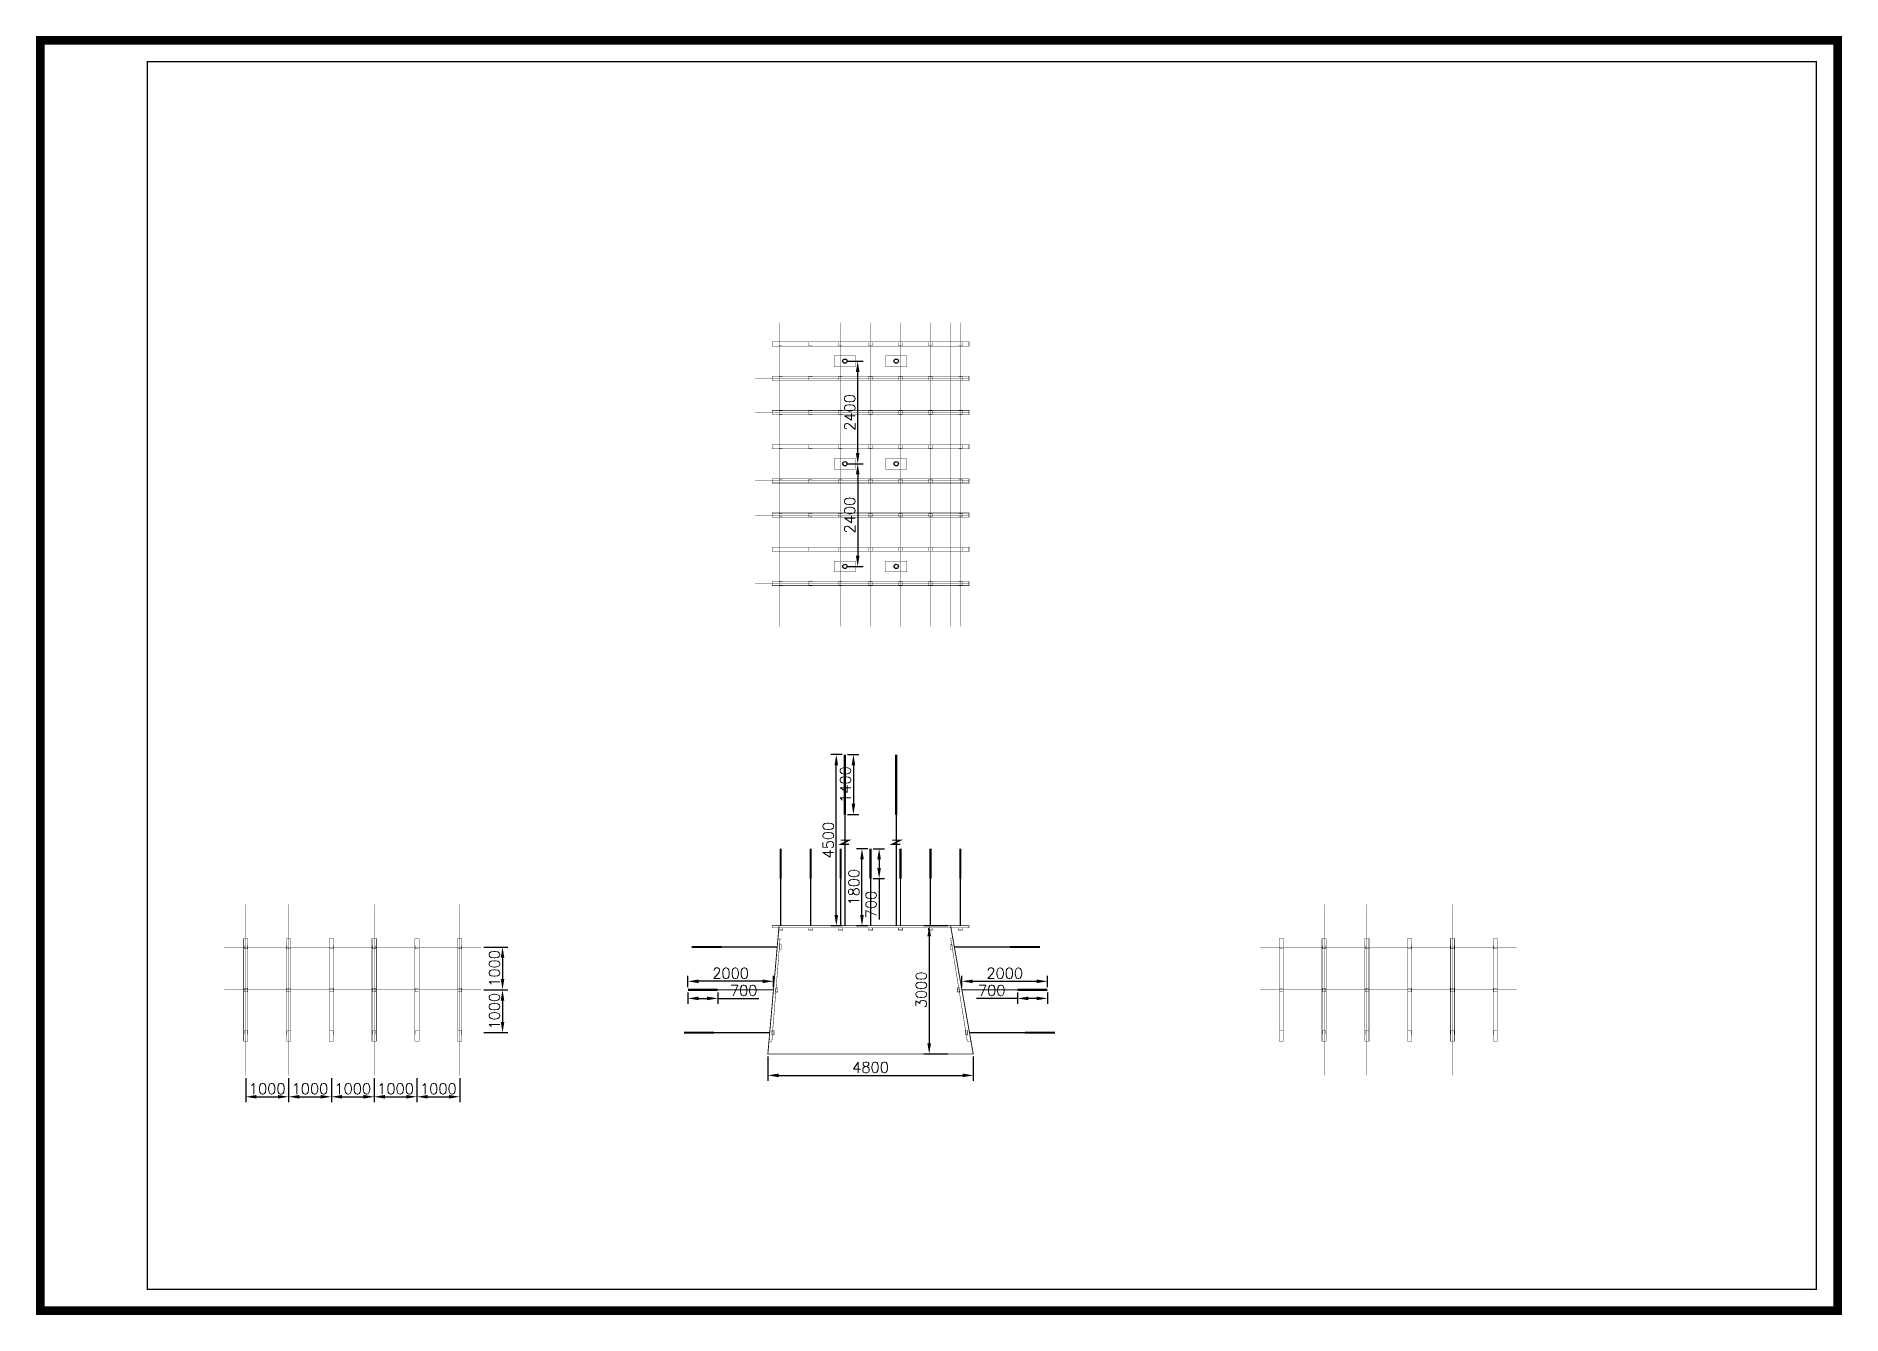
# Model space of a CAD drawing. Header units: millimetres. Extents: x -1 to 421, y -411 to 298.
# Drawn here: x -1 to 421, y -1 to 298 of the extents above; entities outside this region: 2.
import ezdxf

# ---------------------------------------------------------------- set-up
doc = ezdxf.new("R2010")
doc.units = ezdxf.units.MM
doc.styles.get("Standard").update_dxf_attribs({"font": 'txt', "bigfont": 'gbcbig.shx'})
doc.dimstyles.new('ISO-25', dxfattribs={"dimtxt": 2.5, "dimasz": 2.5, "dimexe": 1.25, "dimexo": 0.625, "dimtad": 1, "dimtxsty": 'Standard', "dimcen": 2.5, "dimadec": 0, "dimazin": 0, "dimtfac": 1, "dimtmove": 0, "dimatfit": 3, "dimfxl": 1, "dimarcsym": 0})

# ---------------------------------------------------------------- blocks, each defined once
blk = doc.blocks.new('*D47')
at = {"color": 0, "lineweight": -2, "transparency": 16777216}
for p, q in [((170, 59.38), (170, 53.75)), ((218, 59.38), (218, 53.75)), ((172.5, 55), (215.5, 55))]:
    blk.add_line(p, q, dxfattribs=at)
at = {"color": 0, "transparency": 16777216}
for points in [[(172.5, 55.42), (172.5, 54.58), (170, 55)], [(215.5, 55.42), (215.5, 54.58), (218, 55)]]:
    blk.add_solid(points, dxfattribs=at)
at = {"layer": 'Defpoints', "color": 0, "transparency": 16777216}
for p in [(170, 60), (218, 60), (218, 55)]:
    blk.add_point(p, dxfattribs=at)
at = {"color": 0, "transparency": 16777216, "insert": (194, 56.88), "char_height": 2.5, "attachment_point": 5}
blk.add_mtext('4800', dxfattribs=at)
blk = doc.blocks.new('*D48')
at = {"color": 0, "lineweight": -2, "transparency": 16777216}
for p, q in [((212.09, 90), (206.46, 90)), ((207.71, 87.5), (207.71, 62.5)), ((212.09, 60), (206.46, 60))]:
    blk.add_line(p, q, dxfattribs=at)
at = {"color": 0, "transparency": 16777216}
for points in [[(207.29, 87.5), (208.13, 87.5), (207.71, 90)], [(207.29, 62.5), (208.13, 62.5), (207.71, 60)]]:
    blk.add_solid(points, dxfattribs=at)
at = {"layer": 'Defpoints', "color": 0, "transparency": 16777216}
for p in [(212.71, 90), (207.71, 60), (212.71, 60)]:
    blk.add_point(p, dxfattribs=at)
at = {"color": 0, "transparency": 16777216, "insert": (205.84, 75), "char_height": 2.5, "attachment_point": 5, "rotation": 90}
blk.add_mtext('3000', dxfattribs=at)
blk = doc.blocks.new('*D49')
at = {"color": 0, "lineweight": -2, "transparency": 16777216}
for p, q in [((193.38, 108), (190.75, 108)), ((192, 92.5), (192, 105.5)), ((193.38, 90), (190.75, 90))]:
    blk.add_line(p, q, dxfattribs=at)
at = {"color": 0, "transparency": 16777216}
for points in [[(191.58, 105.5), (192.42, 105.5), (192, 108)], [(191.58, 92.5), (192.42, 92.5), (192, 90)]]:
    blk.add_solid(points, dxfattribs=at)
at = {"layer": 'Defpoints', "color": 0, "transparency": 16777216}
for p in [(192, 108), (194, 108), (194, 90)]:
    blk.add_point(p, dxfattribs=at)
at = {"color": 0, "transparency": 16777216, "insert": (190.13, 99), "char_height": 2.5, "attachment_point": 5, "rotation": 90}
blk.add_mtext('1800', dxfattribs=at)
blk = doc.blocks.new('*D50')
at = {"color": 0, "lineweight": -2, "transparency": 16777216}
for p, q in [((194.63, 108), (197.25, 108)), ((196, 105.5), (196, 103.5)), ((194.63, 101), (197.25, 101)), ((196, 101), (196, 91.42))]:
    blk.add_line(p, q, dxfattribs=at)
at = {"color": 0, "transparency": 16777216}
for points in [[(195.58, 105.5), (196.42, 105.5), (196, 108)], [(195.58, 103.5), (196.42, 103.5), (196, 101)]]:
    blk.add_solid(points, dxfattribs=at)
at = {"layer": 'Defpoints', "color": 0, "transparency": 16777216}
for p in [(194, 108), (194, 101), (196, 101)]:
    blk.add_point(p, dxfattribs=at)
at = {"color": 0, "transparency": 16777216, "insert": (194.13, 94.96), "char_height": 2.5, "attachment_point": 5, "rotation": 90}
blk.add_mtext('700', dxfattribs=at)
blk = doc.blocks.new('*D51')
at = {"color": 0, "lineweight": -2, "transparency": 16777216}
for p, q in [((151.31, 75.62), (151.31, 78.25)), ((168.81, 77), (153.81, 77)), ((171.31, 75.62), (171.31, 78.25))]:
    blk.add_line(p, q, dxfattribs=at)
at = {"color": 0, "transparency": 16777216}
for points in [[(153.81, 77.42), (153.81, 76.58), (151.31, 77)], [(168.81, 77.42), (168.81, 76.58), (171.31, 77)]]:
    blk.add_solid(points, dxfattribs=at)
at = {"layer": 'Defpoints', "color": 0, "transparency": 16777216}
for p in [(151.31, 77), (151.31, 75), (171.31, 75)]:
    blk.add_point(p, dxfattribs=at)
at = {"color": 0, "transparency": 16777216, "insert": (161.31, 78.88), "char_height": 2.5, "attachment_point": 5}
blk.add_mtext('2000', dxfattribs=at)
blk = doc.blocks.new('*D52')
at = {"color": 0, "lineweight": -2, "transparency": 16777216}
for p, q in [((151.31, 74.37), (151.31, 71.75)), ((153.81, 73), (155.81, 73)), ((158.31, 74.37), (158.31, 71.75)), ((158.31, 73), (167.9, 73))]:
    blk.add_line(p, q, dxfattribs=at)
at = {"color": 0, "transparency": 16777216}
for points in [[(153.81, 73.42), (153.81, 72.58), (151.31, 73)], [(155.81, 73.42), (155.81, 72.58), (158.31, 73)]]:
    blk.add_solid(points, dxfattribs=at)
at = {"layer": 'Defpoints', "color": 0, "transparency": 16777216}
for p in [(151.31, 75), (158.31, 75), (158.31, 73)]:
    blk.add_point(p, dxfattribs=at)
at = {"color": 0, "transparency": 16777216, "insert": (164.35, 74.87), "char_height": 2.5, "attachment_point": 5}
blk.add_mtext('700', dxfattribs=at)
blk = doc.blocks.new('*D53')
at = {"color": 0, "lineweight": -2, "transparency": 16777216}
for p, q in [((103.63, 75), (109.25, 75)), ((108, 72.5), (108, 67.5)), ((103.63, 65), (109.25, 65))]:
    blk.add_line(p, q, dxfattribs=at)
at = {"color": 0, "transparency": 16777216}
for points in [[(107.58, 72.5), (108.42, 72.5), (108, 75)], [(107.58, 67.5), (108.42, 67.5), (108, 65)]]:
    blk.add_solid(points, dxfattribs=at)
at = {"layer": 'Defpoints', "color": 0, "transparency": 16777216}
for p in [(103, 75), (103, 65), (108, 65)]:
    blk.add_point(p, dxfattribs=at)
at = {"color": 0, "transparency": 16777216, "insert": (106.12, 70), "char_height": 2.5, "attachment_point": 5, "rotation": 90}
blk.add_mtext('1000', dxfattribs=at)
blk = doc.blocks.new('*D54')
at = {"color": 0, "lineweight": -2, "transparency": 16777216}
for p, q in [((103.63, 85), (109.25, 85)), ((108, 82.5), (108, 77.5)), ((103.63, 75), (109.25, 75))]:
    blk.add_line(p, q, dxfattribs=at)
at = {"color": 0, "transparency": 16777216}
for points in [[(107.58, 82.5), (108.42, 82.5), (108, 85)], [(107.58, 77.5), (108.42, 77.5), (108, 75)]]:
    blk.add_solid(points, dxfattribs=at)
at = {"layer": 'Defpoints', "color": 0, "transparency": 16777216}
for p in [(103, 85), (103, 75), (108, 75)]:
    blk.add_point(p, dxfattribs=at)
at = {"color": 0, "transparency": 16777216, "insert": (106.12, 80), "char_height": 2.5, "attachment_point": 5, "rotation": 90}
blk.add_mtext('1000', dxfattribs=at)
blk = doc.blocks.new('*D55')
at = {"color": 0, "lineweight": -2, "transparency": 16777216}
for p, q in [((88, 54.38), (88, 48.75)), ((98, 54.38), (98, 48.75)), ((90.5, 50), (95.5, 50))]:
    blk.add_line(p, q, dxfattribs=at)
at = {"color": 0, "transparency": 16777216}
for points in [[(90.5, 50.42), (90.5, 49.58), (88, 50)], [(95.5, 50.42), (95.5, 49.58), (98, 50)]]:
    blk.add_solid(points, dxfattribs=at)
at = {"layer": 'Defpoints', "color": 0, "transparency": 16777216}
for p in [(88, 55), (98, 55), (98, 50)]:
    blk.add_point(p, dxfattribs=at)
at = {"color": 0, "transparency": 16777216, "insert": (93, 51.88), "char_height": 2.5, "attachment_point": 5}
blk.add_mtext('1000', dxfattribs=at)
blk = doc.blocks.new('*D56')
at = {"color": 0, "lineweight": -2, "transparency": 16777216}
for p, q in [((78, 54.38), (78, 48.75)), ((88, 54.38), (88, 48.75)), ((80.5, 50), (85.5, 50))]:
    blk.add_line(p, q, dxfattribs=at)
at = {"color": 0, "transparency": 16777216}
for points in [[(80.5, 50.42), (80.5, 49.58), (78, 50)], [(85.5, 50.42), (85.5, 49.58), (88, 50)]]:
    blk.add_solid(points, dxfattribs=at)
at = {"layer": 'Defpoints', "color": 0, "transparency": 16777216}
for p in [(78, 55), (88, 55), (88, 50)]:
    blk.add_point(p, dxfattribs=at)
at = {"color": 0, "transparency": 16777216, "insert": (83, 51.88), "char_height": 2.5, "attachment_point": 5}
blk.add_mtext('1000', dxfattribs=at)
blk = doc.blocks.new('*D57')
at = {"color": 0, "lineweight": -2, "transparency": 16777216}
for p, q in [((68, 54.38), (68, 48.75)), ((78, 54.38), (78, 48.75)), ((70.5, 50), (75.5, 50))]:
    blk.add_line(p, q, dxfattribs=at)
at = {"color": 0, "transparency": 16777216}
for points in [[(70.5, 50.42), (70.5, 49.58), (68, 50)], [(75.5, 50.42), (75.5, 49.58), (78, 50)]]:
    blk.add_solid(points, dxfattribs=at)
at = {"layer": 'Defpoints', "color": 0, "transparency": 16777216}
for p in [(68, 55), (78, 55), (78, 50)]:
    blk.add_point(p, dxfattribs=at)
at = {"color": 0, "transparency": 16777216, "insert": (73, 51.88), "char_height": 2.5, "attachment_point": 5}
blk.add_mtext('1000', dxfattribs=at)
blk = doc.blocks.new('*D58')
at = {"color": 0, "lineweight": -2, "transparency": 16777216}
for p, q in [((58, 54.38), (58, 48.75)), ((68, 54.38), (68, 48.75)), ((60.5, 50), (65.5, 50))]:
    blk.add_line(p, q, dxfattribs=at)
at = {"color": 0, "transparency": 16777216}
for points in [[(60.5, 50.42), (60.5, 49.58), (58, 50)], [(65.5, 50.42), (65.5, 49.58), (68, 50)]]:
    blk.add_solid(points, dxfattribs=at)
at = {"layer": 'Defpoints', "color": 0, "transparency": 16777216}
for p in [(58, 55), (68, 55), (68, 50)]:
    blk.add_point(p, dxfattribs=at)
at = {"color": 0, "transparency": 16777216, "insert": (63, 51.88), "char_height": 2.5, "attachment_point": 5}
blk.add_mtext('1000', dxfattribs=at)
blk = doc.blocks.new('*D59')
at = {"color": 0, "lineweight": -2, "transparency": 16777216}
for p, q in [((48, 54.38), (48, 48.75)), ((58, 54.38), (58, 48.75)), ((50.5, 50), (55.5, 50))]:
    blk.add_line(p, q, dxfattribs=at)
at = {"color": 0, "transparency": 16777216}
for points in [[(50.5, 50.42), (50.5, 49.58), (48, 50)], [(55.5, 50.42), (55.5, 49.58), (58, 50)]]:
    blk.add_solid(points, dxfattribs=at)
at = {"layer": 'Defpoints', "color": 0, "transparency": 16777216}
for p in [(48, 55), (58, 55), (58, 50)]:
    blk.add_point(p, dxfattribs=at)
at = {"color": 0, "transparency": 16777216, "insert": (53, 51.88), "char_height": 2.5, "attachment_point": 5}
blk.add_mtext('1000', dxfattribs=at)
blk = doc.blocks.new('*D60')
at = {"color": 0, "lineweight": -2, "transparency": 16777216}
for p, q in [((215.36, 75.62), (215.36, 78.25)), ((217.86, 77), (232.86, 77)), ((235.36, 75.62), (235.36, 78.25))]:
    blk.add_line(p, q, dxfattribs=at)
at = {"color": 0, "transparency": 16777216}
for points in [[(217.86, 77.42), (217.86, 76.58), (215.36, 77)], [(232.86, 77.42), (232.86, 76.58), (235.36, 77)]]:
    blk.add_solid(points, dxfattribs=at)
at = {"layer": 'Defpoints', "color": 0, "transparency": 16777216}
for p in [(235.36, 77), (215.36, 75), (235.36, 75)]:
    blk.add_point(p, dxfattribs=at)
at = {"color": 0, "transparency": 16777216, "insert": (225.36, 78.88), "char_height": 2.5, "attachment_point": 5}
blk.add_mtext('2000', dxfattribs=at)
blk = doc.blocks.new('*D61')
at = {"color": 0, "lineweight": -2, "transparency": 16777216}
for p, q in [((228.36, 73), (218.77, 73)), ((228.36, 74.37), (228.36, 71.75)), ((232.86, 73), (230.86, 73)), ((235.36, 74.37), (235.36, 71.75))]:
    blk.add_line(p, q, dxfattribs=at)
at = {"color": 0, "transparency": 16777216}
for points in [[(230.86, 73.42), (230.86, 72.58), (228.36, 73)], [(232.86, 73.42), (232.86, 72.58), (235.36, 73)]]:
    blk.add_solid(points, dxfattribs=at)
at = {"layer": 'Defpoints', "color": 0, "transparency": 16777216}
for p in [(228.36, 75), (228.36, 73), (235.36, 75)]:
    blk.add_point(p, dxfattribs=at)
at = {"color": 0, "transparency": 16777216, "insert": (222.31, 74.87), "char_height": 2.5, "attachment_point": 5}
blk.add_mtext('700', dxfattribs=at)
blk = doc.blocks.new('*D62')
at = {"color": 0, "lineweight": -2, "transparency": 16777216}
for p, q in [((187.38, 130), (184.75, 130)), ((186, 92.5), (186, 127.5)), ((187.38, 90), (184.75, 90))]:
    blk.add_line(p, q, dxfattribs=at)
at = {"color": 0, "transparency": 16777216}
for points in [[(185.58, 127.5), (186.42, 127.5), (186, 130)], [(185.58, 92.5), (186.42, 92.5), (186, 90)]]:
    blk.add_solid(points, dxfattribs=at)
at = {"layer": 'Defpoints', "color": 0, "transparency": 16777216}
for p in [(186, 130), (188, 130), (188, 90)]:
    blk.add_point(p, dxfattribs=at)
at = {"color": 0, "transparency": 16777216, "insert": (184.13, 110), "char_height": 2.5, "attachment_point": 5, "rotation": 90}
blk.add_mtext('4500', dxfattribs=at)
blk = doc.blocks.new('*D63')
at = {"color": 0, "lineweight": -2, "transparency": 16777216}
for p, q in [((188.63, 130), (191.25, 130)), ((190, 127.5), (190, 118.5)), ((188.63, 116), (191.25, 116))]:
    blk.add_line(p, q, dxfattribs=at)
at = {"color": 0, "transparency": 16777216}
for points in [[(189.58, 127.5), (190.42, 127.5), (190, 130)], [(189.58, 118.5), (190.42, 118.5), (190, 116)]]:
    blk.add_solid(points, dxfattribs=at)
at = {"layer": 'Defpoints', "color": 0, "transparency": 16777216}
for p in [(188, 130), (188, 116), (190, 116)]:
    blk.add_point(p, dxfattribs=at)
at = {"color": 0, "transparency": 16777216, "insert": (188.13, 123), "char_height": 2.5, "attachment_point": 5, "rotation": 90}
blk.add_mtext('1400', dxfattribs=at)
blk = doc.blocks.new('*D64')
at = {"color": 0, "lineweight": -2, "transparency": 16777216}
for p, q in [((188.63, 222), (192.25, 222)), ((191, 200.5), (191, 219.5)), ((188.63, 198), (192.25, 198))]:
    blk.add_line(p, q, dxfattribs=at)
at = {"color": 0, "transparency": 16777216}
for points in [[(190.58, 219.5), (191.42, 219.5), (191, 222)], [(190.58, 200.5), (191.42, 200.5), (191, 198)]]:
    blk.add_solid(points, dxfattribs=at)
at = {"layer": 'Defpoints', "color": 0, "transparency": 16777216}
for p in [(188, 222), (191, 222), (188, 198)]:
    blk.add_point(p, dxfattribs=at)
at = {"color": 0, "transparency": 16777216, "insert": (189.13, 210), "char_height": 2.5, "attachment_point": 5, "rotation": 90}
blk.add_mtext('2400', dxfattribs=at)
blk = doc.blocks.new('*D65')
at = {"color": 0, "lineweight": -2, "transparency": 16777216}
for p, q in [((188.63, 198), (192.25, 198)), ((191, 195.5), (191, 176.5)), ((188.63, 174), (192.25, 174))]:
    blk.add_line(p, q, dxfattribs=at)
at = {"color": 0, "transparency": 16777216}
for points in [[(190.58, 195.5), (191.42, 195.5), (191, 198)], [(190.58, 176.5), (191.42, 176.5), (191, 174)]]:
    blk.add_solid(points, dxfattribs=at)
at = {"layer": 'Defpoints', "color": 0, "transparency": 16777216}
for p in [(188, 198), (188, 174), (191, 174)]:
    blk.add_point(p, dxfattribs=at)
at = {"color": 0, "transparency": 16777216, "insert": (189.13, 186), "char_height": 2.5, "attachment_point": 5, "rotation": 90}
blk.add_mtext('2400', dxfattribs=at)
blk = doc.blocks.new('*D66')
at = {"color": 0, "lineweight": -2, "transparency": 16777216}
for p, q in [((188.63, 222), (192.25, 222)), ((191, 200.5), (191, 219.5)), ((188.63, 198), (192.25, 198))]:
    blk.add_line(p, q, dxfattribs=at)
at = {"color": 0, "transparency": 16777216}
for points in [[(190.58, 219.5), (191.42, 219.5), (191, 222)], [(190.58, 200.5), (191.42, 200.5), (191, 198)]]:
    blk.add_solid(points, dxfattribs=at)
at = {"layer": 'Defpoints', "color": 0, "transparency": 16777216}
for p in [(188, 222), (191, 222), (188, 198)]:
    blk.add_point(p, dxfattribs=at)
at = {"color": 0, "transparency": 16777216, "insert": (189.13, 210), "char_height": 2.5, "attachment_point": 5, "rotation": 90}
blk.add_mtext('2400', dxfattribs=at)
blk = doc.blocks.new('*D67')
at = {"color": 0, "lineweight": -2, "transparency": 16777216}
for p, q in [((188.63, 198), (192.25, 198)), ((191, 195.5), (191, 176.5)), ((188.63, 174), (192.25, 174))]:
    blk.add_line(p, q, dxfattribs=at)
at = {"color": 0, "transparency": 16777216}
for points in [[(190.58, 195.5), (191.42, 195.5), (191, 198)], [(190.58, 176.5), (191.42, 176.5), (191, 174)]]:
    blk.add_solid(points, dxfattribs=at)
at = {"layer": 'Defpoints', "color": 0, "transparency": 16777216}
for p in [(188, 198), (188, 174), (191, 174)]:
    blk.add_point(p, dxfattribs=at)
at = {"color": 0, "transparency": 16777216, "insert": (189.13, 186), "char_height": 2.5, "attachment_point": 5, "rotation": 90}
blk.add_mtext('2400', dxfattribs=at)

msp = doc.modelspace()

# ---------------------------------------------------------------- linework, layer by layer
for points in [[(0, 0, 2, 2, 0), (420, 0, 2, 2, 0), (420, 297, 2, 2, 0), (0, 297, 2, 2, 0)], [(25, 5, 0.3, 0.3, 0), (415, 5, 0.3, 0.3, 0), (415, 292, 0.3, 0.3, 0), (25, 292, 0.3, 0.3, 0)], [(171, 225.5, 0.1, 0.1, 0), (217, 225.5, 0.1, 0.1, 0), (217, 226.5, 0.1, 0.1, 0), (171, 226.5, 0.1, 0.1, 0)], [(172.6, 225.6, 0.05, 0.05, 0), (173.4, 225.6, 0.05, 0.05, 0), (173.4, 226.4, 0.05, 0.05, 0), (172.6, 226.4, 0.05, 0.05, 0)], [(179.6, 225.6, 0.05, 0.05, 0), (180.4, 225.6, 0.05, 0.05, 0), (180.4, 226.4, 0.05, 0.05, 0), (179.6, 226.4, 0.05, 0.05, 0)], [(186.6, 225.6, 0.05, 0.05, 0), (187.4, 225.6, 0.05, 0.05, 0), (187.4, 226.4, 0.05, 0.05, 0), (186.6, 226.4, 0.05, 0.05, 0)], [(193.6, 225.6, 0.05, 0.05, 0), (194.4, 225.6, 0.05, 0.05, 0), (194.4, 226.4, 0.05, 0.05, 0), (193.6, 226.4, 0.05, 0.05, 0)], [(200.6, 225.6, 0.05, 0.05, 0), (201.4, 225.6, 0.05, 0.05, 0), (201.4, 226.4, 0.05, 0.05, 0), (200.6, 226.4, 0.05, 0.05, 0)], [(207.6, 225.6, 0.05, 0.05, 0), (208.4, 225.6, 0.05, 0.05, 0), (208.4, 226.4, 0.05, 0.05, 0), (207.6, 226.4, 0.05, 0.05, 0)], [(214.6, 225.6, 0.05, 0.05, 0), (215.4, 225.6, 0.05, 0.05, 0), (215.4, 226.4, 0.05, 0.05, 0), (214.6, 226.4, 0.05, 0.05, 0)], [(185.5, 220.75, 0.05, 0.05, 0), (190.5, 220.75, 0.05, 0.05, 0), (190.5, 223.25, 0.05, 0.05, 0), (185.5, 223.25, 0.05, 0.05, 0)], [(185.5, 220.75, 0.05, 0.05, 0), (190.5, 220.75, 0.05, 0.05, 0), (190.5, 223.25, 0.05, 0.05, 0), (185.5, 223.25, 0.05, 0.05, 0)], [(197.5, 220.75, 0.05, 0.05, 0), (202.5, 220.75, 0.05, 0.05, 0), (202.5, 223.25, 0.05, 0.05, 0), (197.5, 223.25, 0.05, 0.05, 0)], [(197.5, 220.75, 0.05, 0.05, 0), (202.5, 220.75, 0.05, 0.05, 0), (202.5, 223.25, 0.05, 0.05, 0), (197.5, 223.25, 0.05, 0.05, 0)], [(171, 217.5, 0.1, 0.1, 0), (217, 217.5, 0.1, 0.1, 0), (217, 218.5, 0.1, 0.1, 0), (171, 218.5, 0.1, 0.1, 0)], [(172.6, 217.6, 0.05, 0.05, 0), (173.4, 217.6, 0.05, 0.05, 0), (173.4, 218.4, 0.05, 0.05, 0), (172.6, 218.4, 0.05, 0.05, 0)], [(179.6, 217.6, 0.05, 0.05, 0), (180.4, 217.6, 0.05, 0.05, 0), (180.4, 218.4, 0.05, 0.05, 0), (179.6, 218.4, 0.05, 0.05, 0)], [(186.6, 217.6, 0.05, 0.05, 0), (187.4, 217.6, 0.05, 0.05, 0), (187.4, 218.4, 0.05, 0.05, 0), (186.6, 218.4, 0.05, 0.05, 0)], [(193.6, 217.6, 0.05, 0.05, 0), (194.4, 217.6, 0.05, 0.05, 0), (194.4, 218.4, 0.05, 0.05, 0), (193.6, 218.4, 0.05, 0.05, 0)], [(200.6, 217.6, 0.05, 0.05, 0), (201.4, 217.6, 0.05, 0.05, 0), (201.4, 218.4, 0.05, 0.05, 0), (200.6, 218.4, 0.05, 0.05, 0)], [(207.6, 217.6, 0.05, 0.05, 0), (208.4, 217.6, 0.05, 0.05, 0), (208.4, 218.4, 0.05, 0.05, 0), (207.6, 218.4, 0.05, 0.05, 0)], [(214.6, 217.6, 0.05, 0.05, 0), (215.4, 217.6, 0.05, 0.05, 0), (215.4, 218.4, 0.05, 0.05, 0), (214.6, 218.4, 0.05, 0.05, 0)], [(171, 209.5, 0.1, 0.1, 0), (217, 209.5, 0.1, 0.1, 0), (217, 210.5, 0.1, 0.1, 0), (171, 210.5, 0.1, 0.1, 0)], [(172.6, 209.6, 0.05, 0.05, 0), (173.4, 209.6, 0.05, 0.05, 0), (173.4, 210.4, 0.05, 0.05, 0), (172.6, 210.4, 0.05, 0.05, 0)], [(179.6, 209.6, 0.05, 0.05, 0), (180.4, 209.6, 0.05, 0.05, 0), (180.4, 210.4, 0.05, 0.05, 0), (179.6, 210.4, 0.05, 0.05, 0)], [(186.6, 209.6, 0.05, 0.05, 0), (187.4, 209.6, 0.05, 0.05, 0), (187.4, 210.4, 0.05, 0.05, 0), (186.6, 210.4, 0.05, 0.05, 0)], [(193.6, 209.6, 0.05, 0.05, 0), (194.4, 209.6, 0.05, 0.05, 0), (194.4, 210.4, 0.05, 0.05, 0), (193.6, 210.4, 0.05, 0.05, 0)], [(200.6, 209.6, 0.05, 0.05, 0), (201.4, 209.6, 0.05, 0.05, 0), (201.4, 210.4, 0.05, 0.05, 0), (200.6, 210.4, 0.05, 0.05, 0)], [(207.6, 209.6, 0.05, 0.05, 0), (208.4, 209.6, 0.05, 0.05, 0), (208.4, 210.4, 0.05, 0.05, 0), (207.6, 210.4, 0.05, 0.05, 0)], [(214.6, 209.6, 0.05, 0.05, 0), (215.4, 209.6, 0.05, 0.05, 0), (215.4, 210.4, 0.05, 0.05, 0), (214.6, 210.4, 0.05, 0.05, 0)], [(171, 201.5, 0.1, 0.1, 0), (217, 201.5, 0.1, 0.1, 0), (217, 202.5, 0.1, 0.1, 0), (171, 202.5, 0.1, 0.1, 0)], [(172.6, 201.6, 0.05, 0.05, 0), (173.4, 201.6, 0.05, 0.05, 0), (173.4, 202.4, 0.05, 0.05, 0), (172.6, 202.4, 0.05, 0.05, 0)], [(179.6, 201.6, 0.05, 0.05, 0), (180.4, 201.6, 0.05, 0.05, 0), (180.4, 202.4, 0.05, 0.05, 0), (179.6, 202.4, 0.05, 0.05, 0)], [(185.5, 196.75, 0.05, 0.05, 0), (190.5, 196.75, 0.05, 0.05, 0), (190.5, 199.25, 0.05, 0.05, 0), (185.5, 199.25, 0.05, 0.05, 0)], [(185.5, 196.75, 0.05, 0.05, 0), (190.5, 196.75, 0.05, 0.05, 0), (190.5, 199.25, 0.05, 0.05, 0), (185.5, 199.25, 0.05, 0.05, 0)], [(185.5, 196.75, 0.05, 0.05, 0), (190.5, 196.75, 0.05, 0.05, 0), (190.5, 199.25, 0.05, 0.05, 0), (185.5, 199.25, 0.05, 0.05, 0)], [(185.5, 196.75, 0.05, 0.05, 0), (190.5, 196.75, 0.05, 0.05, 0), (190.5, 199.25, 0.05, 0.05, 0), (185.5, 199.25, 0.05, 0.05, 0)], [(186.6, 201.6, 0.05, 0.05, 0), (187.4, 201.6, 0.05, 0.05, 0), (187.4, 202.4, 0.05, 0.05, 0), (186.6, 202.4, 0.05, 0.05, 0)], [(193.6, 201.6, 0.05, 0.05, 0), (194.4, 201.6, 0.05, 0.05, 0), (194.4, 202.4, 0.05, 0.05, 0), (193.6, 202.4, 0.05, 0.05, 0)], [(197.5, 196.75, 0.05, 0.05, 0), (202.5, 196.75, 0.05, 0.05, 0), (202.5, 199.25, 0.05, 0.05, 0), (197.5, 199.25, 0.05, 0.05, 0)], [(197.5, 196.75, 0.05, 0.05, 0), (202.5, 196.75, 0.05, 0.05, 0), (202.5, 199.25, 0.05, 0.05, 0), (197.5, 199.25, 0.05, 0.05, 0)], [(197.5, 196.75, 0.05, 0.05, 0), (202.5, 196.75, 0.05, 0.05, 0), (202.5, 199.25, 0.05, 0.05, 0), (197.5, 199.25, 0.05, 0.05, 0)], [(197.5, 196.75, 0.05, 0.05, 0), (202.5, 196.75, 0.05, 0.05, 0), (202.5, 199.25, 0.05, 0.05, 0), (197.5, 199.25, 0.05, 0.05, 0)], [(200.6, 201.6, 0.05, 0.05, 0), (201.4, 201.6, 0.05, 0.05, 0), (201.4, 202.4, 0.05, 0.05, 0), (200.6, 202.4, 0.05, 0.05, 0)], [(207.6, 201.6, 0.05, 0.05, 0), (208.4, 201.6, 0.05, 0.05, 0), (208.4, 202.4, 0.05, 0.05, 0), (207.6, 202.4, 0.05, 0.05, 0)], [(214.6, 201.6, 0.05, 0.05, 0), (215.4, 201.6, 0.05, 0.05, 0), (215.4, 202.4, 0.05, 0.05, 0), (214.6, 202.4, 0.05, 0.05, 0)], [(171, 193.5, 0.1, 0.1, 0), (217, 193.5, 0.1, 0.1, 0), (217, 194.5, 0.1, 0.1, 0), (171, 194.5, 0.1, 0.1, 0)], [(172.6, 193.6, 0.05, 0.05, 0), (173.4, 193.6, 0.05, 0.05, 0), (173.4, 194.4, 0.05, 0.05, 0), (172.6, 194.4, 0.05, 0.05, 0)], [(179.6, 193.6, 0.05, 0.05, 0), (180.4, 193.6, 0.05, 0.05, 0), (180.4, 194.4, 0.05, 0.05, 0), (179.6, 194.4, 0.05, 0.05, 0)], [(186.6, 193.6, 0.05, 0.05, 0), (187.4, 193.6, 0.05, 0.05, 0), (187.4, 194.4, 0.05, 0.05, 0), (186.6, 194.4, 0.05, 0.05, 0)], [(193.6, 193.6, 0.05, 0.05, 0), (194.4, 193.6, 0.05, 0.05, 0), (194.4, 194.4, 0.05, 0.05, 0), (193.6, 194.4, 0.05, 0.05, 0)], [(200.6, 193.6, 0.05, 0.05, 0), (201.4, 193.6, 0.05, 0.05, 0), (201.4, 194.4, 0.05, 0.05, 0), (200.6, 194.4, 0.05, 0.05, 0)], [(207.6, 193.6, 0.05, 0.05, 0), (208.4, 193.6, 0.05, 0.05, 0), (208.4, 194.4, 0.05, 0.05, 0), (207.6, 194.4, 0.05, 0.05, 0)], [(214.6, 193.6, 0.05, 0.05, 0), (215.4, 193.6, 0.05, 0.05, 0), (215.4, 194.4, 0.05, 0.05, 0), (214.6, 194.4, 0.05, 0.05, 0)], [(171, 185.5, 0.1, 0.1, 0), (217, 185.5, 0.1, 0.1, 0), (217, 186.5, 0.1, 0.1, 0), (171, 186.5, 0.1, 0.1, 0)], [(172.6, 185.6, 0.05, 0.05, 0), (173.4, 185.6, 0.05, 0.05, 0), (173.4, 186.4, 0.05, 0.05, 0), (172.6, 186.4, 0.05, 0.05, 0)], [(179.6, 185.6, 0.05, 0.05, 0), (180.4, 185.6, 0.05, 0.05, 0), (180.4, 186.4, 0.05, 0.05, 0), (179.6, 186.4, 0.05, 0.05, 0)], [(186.6, 185.6, 0.05, 0.05, 0), (187.4, 185.6, 0.05, 0.05, 0), (187.4, 186.4, 0.05, 0.05, 0), (186.6, 186.4, 0.05, 0.05, 0)], [(193.6, 185.6, 0.05, 0.05, 0), (194.4, 185.6, 0.05, 0.05, 0), (194.4, 186.4, 0.05, 0.05, 0), (193.6, 186.4, 0.05, 0.05, 0)], [(200.6, 185.6, 0.05, 0.05, 0), (201.4, 185.6, 0.05, 0.05, 0), (201.4, 186.4, 0.05, 0.05, 0), (200.6, 186.4, 0.05, 0.05, 0)], [(207.6, 185.6, 0.05, 0.05, 0), (208.4, 185.6, 0.05, 0.05, 0), (208.4, 186.4, 0.05, 0.05, 0), (207.6, 186.4, 0.05, 0.05, 0)], [(214.6, 185.6, 0.05, 0.05, 0), (215.4, 185.6, 0.05, 0.05, 0), (215.4, 186.4, 0.05, 0.05, 0), (214.6, 186.4, 0.05, 0.05, 0)], [(171, 177.5, 0.1, 0.1, 0), (217, 177.5, 0.1, 0.1, 0), (217, 178.5, 0.1, 0.1, 0), (171, 178.5, 0.1, 0.1, 0)], [(172.6, 177.6, 0.05, 0.05, 0), (173.4, 177.6, 0.05, 0.05, 0), (173.4, 178.4, 0.05, 0.05, 0), (172.6, 178.4, 0.05, 0.05, 0)], [(179.6, 177.6, 0.05, 0.05, 0), (180.4, 177.6, 0.05, 0.05, 0), (180.4, 178.4, 0.05, 0.05, 0), (179.6, 178.4, 0.05, 0.05, 0)], [(186.6, 177.6, 0.05, 0.05, 0), (187.4, 177.6, 0.05, 0.05, 0), (187.4, 178.4, 0.05, 0.05, 0), (186.6, 178.4, 0.05, 0.05, 0)], [(193.6, 177.6, 0.05, 0.05, 0), (194.4, 177.6, 0.05, 0.05, 0), (194.4, 178.4, 0.05, 0.05, 0), (193.6, 178.4, 0.05, 0.05, 0)], [(200.6, 177.6, 0.05, 0.05, 0), (201.4, 177.6, 0.05, 0.05, 0), (201.4, 178.4, 0.05, 0.05, 0), (200.6, 178.4, 0.05, 0.05, 0)], [(207.6, 177.6, 0.05, 0.05, 0), (208.4, 177.6, 0.05, 0.05, 0), (208.4, 178.4, 0.05, 0.05, 0), (207.6, 178.4, 0.05, 0.05, 0)], [(214.6, 177.6, 0.05, 0.05, 0), (215.4, 177.6, 0.05, 0.05, 0), (215.4, 178.4, 0.05, 0.05, 0), (214.6, 178.4, 0.05, 0.05, 0)], [(185.5, 172.75, 0.05, 0.05, 0), (190.5, 172.75, 0.05, 0.05, 0), (190.5, 175.25, 0.05, 0.05, 0), (185.5, 175.25, 0.05, 0.05, 0)], [(185.5, 172.75, 0.05, 0.05, 0), (190.5, 172.75, 0.05, 0.05, 0), (190.5, 175.25, 0.05, 0.05, 0), (185.5, 175.25, 0.05, 0.05, 0)], [(197.5, 172.75, 0.05, 0.05, 0), (202.5, 172.75, 0.05, 0.05, 0), (202.5, 175.25, 0.05, 0.05, 0), (197.5, 175.25, 0.05, 0.05, 0)], [(197.5, 172.75, 0.05, 0.05, 0), (202.5, 172.75, 0.05, 0.05, 0), (202.5, 175.25, 0.05, 0.05, 0), (197.5, 175.25, 0.05, 0.05, 0)], [(171, 169.5, 0.1, 0.1, 0), (217, 169.5, 0.1, 0.1, 0), (217, 170.5, 0.1, 0.1, 0), (171, 170.5, 0.1, 0.1, 0)], [(172.6, 169.6, 0.05, 0.05, 0), (173.4, 169.6, 0.05, 0.05, 0), (173.4, 170.4, 0.05, 0.05, 0), (172.6, 170.4, 0.05, 0.05, 0)], [(179.6, 169.6, 0.05, 0.05, 0), (180.4, 169.6, 0.05, 0.05, 0), (180.4, 170.4, 0.05, 0.05, 0), (179.6, 170.4, 0.05, 0.05, 0)], [(186.6, 169.6, 0.05, 0.05, 0), (187.4, 169.6, 0.05, 0.05, 0), (187.4, 170.4, 0.05, 0.05, 0), (186.6, 170.4, 0.05, 0.05, 0)], [(193.6, 169.6, 0.05, 0.05, 0), (194.4, 169.6, 0.05, 0.05, 0), (194.4, 170.4, 0.05, 0.05, 0), (193.6, 170.4, 0.05, 0.05, 0)], [(200.6, 169.6, 0.05, 0.05, 0), (201.4, 169.6, 0.05, 0.05, 0), (201.4, 170.4, 0.05, 0.05, 0), (200.6, 170.4, 0.05, 0.05, 0)], [(207.6, 169.6, 0.05, 0.05, 0), (208.4, 169.6, 0.05, 0.05, 0), (208.4, 170.4, 0.05, 0.05, 0), (207.6, 170.4, 0.05, 0.05, 0)], [(214.6, 169.6, 0.05, 0.05, 0), (215.4, 169.6, 0.05, 0.05, 0), (215.4, 170.4, 0.05, 0.05, 0), (214.6, 170.4, 0.05, 0.05, 0)], [(170, 60, 0.2, 0.2, 0), (218, 60, 0.2, 0.2, 0), (212.71, 90, 0.2, 0.2, 0), (172.625, 90, 0.2, 0.2, 0)], [(171, 89.5, 0.1, 0.1, 0), (217, 89.5, 0.1, 0.1, 0), (217, 90, 0.1, 0.1, 0), (171, 90, 0.1, 0.1, 0)], [(172.5, 89, 0.1, 0.1, 0), (173.5, 89, 0.1, 0.1, 0), (173.5, 89.5, 0.1, 0.1, 0), (172.5, 89.5, 0.1, 0.1, 0)], [(179.5, 89, 0.1, 0.1, 0), (180.5, 89, 0.1, 0.1, 0), (180.5, 89.5, 0.1, 0.1, 0), (179.5, 89.5, 0.1, 0.1, 0)], [(186.5, 89, 0.1, 0.1, 0), (187.5, 89, 0.1, 0.1, 0), (187.5, 89.5, 0.1, 0.1, 0), (186.5, 89.5, 0.1, 0.1, 0)], [(193.5, 89, 0.1, 0.1, 0), (194.5, 89, 0.1, 0.1, 0), (194.5, 89.5, 0.1, 0.1, 0), (193.5, 89.5, 0.1, 0.1, 0)], [(200.5, 89, 0.1, 0.1, 0), (201.5, 89, 0.1, 0.1, 0), (201.5, 89.5, 0.1, 0.1, 0), (200.5, 89.5, 0.1, 0.1, 0)], [(207.5, 89, 0.1, 0.1, 0), (208.5, 89, 0.1, 0.1, 0), (208.5, 89.5, 0.1, 0.1, 0), (207.5, 89.5, 0.1, 0.1, 0)], [(214.5, 89, 0.1, 0.1, 0), (215.5, 89, 0.1, 0.1, 0), (215.5, 89.5, 0.1, 0.1, 0), (214.5, 89.5, 0.1, 0.1, 0)], [(47.5, 63, 0.1, 0.1, 0), (48.5, 63, 0.1, 0.1, 0), (48.5, 87, 0.1, 0.1, 0), (47.5, 87, 0.1, 0.1, 0)], [(47.6, 84.6, 0.05, 0.05, 0), (48.4, 84.6, 0.05, 0.05, 0), (48.4, 85.4, 0.05, 0.05, 0), (47.6, 85.4, 0.05, 0.05, 0)], [(57.5, 63, 0.1, 0.1, 0), (58.5, 63, 0.1, 0.1, 0), (58.5, 87, 0.1, 0.1, 0), (57.5, 87, 0.1, 0.1, 0)], [(57.6, 84.6, 0.05, 0.05, 0), (58.4, 84.6, 0.05, 0.05, 0), (58.4, 85.4, 0.05, 0.05, 0), (57.6, 85.4, 0.05, 0.05, 0)], [(67.5, 63, 0.1, 0.1, 0), (68.5, 63, 0.1, 0.1, 0), (68.5, 87, 0.1, 0.1, 0), (67.5, 87, 0.1, 0.1, 0)], [(67.6, 84.6, 0.05, 0.05, 0), (68.4, 84.6, 0.05, 0.05, 0), (68.4, 85.4, 0.05, 0.05, 0), (67.6, 85.4, 0.05, 0.05, 0)], [(77.5, 63, 0.1, 0.1, 0), (78.5, 63, 0.1, 0.1, 0), (78.5, 87, 0.1, 0.1, 0), (77.5, 87, 0.1, 0.1, 0)], [(77.6, 84.6, 0.05, 0.05, 0), (78.4, 84.6, 0.05, 0.05, 0), (78.4, 85.4, 0.05, 0.05, 0), (77.6, 85.4, 0.05, 0.05, 0)], [(87.5, 63, 0.1, 0.1, 0), (88.5, 63, 0.1, 0.1, 0), (88.5, 87, 0.1, 0.1, 0), (87.5, 87, 0.1, 0.1, 0)], [(87.6, 84.6, 0.05, 0.05, 0), (88.4, 84.6, 0.05, 0.05, 0), (88.4, 85.4, 0.05, 0.05, 0), (87.6, 85.4, 0.05, 0.05, 0)], [(97.5, 63, 0.1, 0.1, 0), (98.5, 63, 0.1, 0.1, 0), (98.5, 87, 0.1, 0.1, 0), (97.5, 87, 0.1, 0.1, 0)], [(97.6, 84.6, 0.05, 0.05, 0), (98.4, 84.6, 0.05, 0.05, 0), (98.4, 85.4, 0.05, 0.05, 0), (97.6, 85.4, 0.05, 0.05, 0)], [(172.687, 84.5, 0.1, 0.1, 0), (173.187, 84.5, 0.1, 0.1, 0), (173.187, 85.5, 0.1, 0.1, 0), (172.687, 85.5, 0.1, 0.1, 0)], [(212.592, 84.5, 0.1, 0.1, 0), (213.092, 84.5, 0.1, 0.1, 0), (213.092, 85.5, 0.1, 0.1, 0), (212.592, 85.5, 0.1, 0.1, 0)], [(289.5, 63, 0.1, 0.1, 0), (290.5, 63, 0.1, 0.1, 0), (290.5, 87, 0.1, 0.1, 0), (289.5, 87, 0.1, 0.1, 0)], [(289.6, 84.6, 0.05, 0.05, 0), (290.4, 84.6, 0.05, 0.05, 0), (290.4, 85.4, 0.05, 0.05, 0), (289.6, 85.4, 0.05, 0.05, 0)], [(299.5, 63, 0.1, 0.1, 0), (300.5, 63, 0.1, 0.1, 0), (300.5, 87, 0.1, 0.1, 0), (299.5, 87, 0.1, 0.1, 0)], [(299.6, 84.6, 0.05, 0.05, 0), (300.4, 84.6, 0.05, 0.05, 0), (300.4, 85.4, 0.05, 0.05, 0), (299.6, 85.4, 0.05, 0.05, 0)], [(309.5, 63, 0.1, 0.1, 0), (310.5, 63, 0.1, 0.1, 0), (310.5, 87, 0.1, 0.1, 0), (309.5, 87, 0.1, 0.1, 0)], [(309.6, 84.6, 0.05, 0.05, 0), (310.4, 84.6, 0.05, 0.05, 0), (310.4, 85.4, 0.05, 0.05, 0), (309.6, 85.4, 0.05, 0.05, 0)], [(319.5, 63, 0.1, 0.1, 0), (320.5, 63, 0.1, 0.1, 0), (320.5, 87, 0.1, 0.1, 0), (319.5, 87, 0.1, 0.1, 0)], [(319.6, 84.6, 0.05, 0.05, 0), (320.4, 84.6, 0.05, 0.05, 0), (320.4, 85.4, 0.05, 0.05, 0), (319.6, 85.4, 0.05, 0.05, 0)], [(329.5, 63, 0.1, 0.1, 0), (330.5, 63, 0.1, 0.1, 0), (330.5, 87, 0.1, 0.1, 0), (329.5, 87, 0.1, 0.1, 0)], [(329.6, 84.6, 0.05, 0.05, 0), (330.4, 84.6, 0.05, 0.05, 0), (330.4, 85.4, 0.05, 0.05, 0), (329.6, 85.4, 0.05, 0.05, 0)], [(339.5, 63, 0.1, 0.1, 0), (340.5, 63, 0.1, 0.1, 0), (340.5, 87, 0.1, 0.1, 0), (339.5, 87, 0.1, 0.1, 0)], [(339.6, 84.6, 0.05, 0.05, 0), (340.4, 84.6, 0.05, 0.05, 0), (340.4, 85.4, 0.05, 0.05, 0), (339.6, 85.4, 0.05, 0.05, 0)], [(47.6, 74.6, 0.05, 0.05, 0), (48.4, 74.6, 0.05, 0.05, 0), (48.4, 75.4, 0.05, 0.05, 0), (47.6, 75.4, 0.05, 0.05, 0)], [(57.6, 74.6, 0.05, 0.05, 0), (58.4, 74.6, 0.05, 0.05, 0), (58.4, 75.4, 0.05, 0.05, 0), (57.6, 75.4, 0.05, 0.05, 0)], [(67.6, 74.6, 0.05, 0.05, 0), (68.4, 74.6, 0.05, 0.05, 0), (68.4, 75.4, 0.05, 0.05, 0), (67.6, 75.4, 0.05, 0.05, 0)], [(77.6, 74.6, 0.05, 0.05, 0), (78.4, 74.6, 0.05, 0.05, 0), (78.4, 75.4, 0.05, 0.05, 0), (77.6, 75.4, 0.05, 0.05, 0)], [(87.6, 74.6, 0.05, 0.05, 0), (88.4, 74.6, 0.05, 0.05, 0), (88.4, 75.4, 0.05, 0.05, 0), (87.6, 75.4, 0.05, 0.05, 0)], [(97.6, 74.6, 0.05, 0.05, 0), (98.4, 74.6, 0.05, 0.05, 0), (98.4, 75.4, 0.05, 0.05, 0), (97.6, 75.4, 0.05, 0.05, 0)], [(171.812, 74.5, 0.1, 0.1, 0), (172.312, 74.5, 0.1, 0.1, 0), (172.312, 75.5, 0.1, 0.1, 0), (171.812, 75.5, 0.1, 0.1, 0)], [(214.355, 74.5, 0.1, 0.1, 0), (214.855, 74.5, 0.1, 0.1, 0), (214.855, 75.5, 0.1, 0.1, 0), (214.355, 75.5, 0.1, 0.1, 0)], [(289.6, 74.6, 0.05, 0.05, 0), (290.4, 74.6, 0.05, 0.05, 0), (290.4, 75.4, 0.05, 0.05, 0), (289.6, 75.4, 0.05, 0.05, 0)], [(299.6, 74.6, 0.05, 0.05, 0), (300.4, 74.6, 0.05, 0.05, 0), (300.4, 75.4, 0.05, 0.05, 0), (299.6, 75.4, 0.05, 0.05, 0)], [(309.6, 74.6, 0.05, 0.05, 0), (310.4, 74.6, 0.05, 0.05, 0), (310.4, 75.4, 0.05, 0.05, 0), (309.6, 75.4, 0.05, 0.05, 0)], [(319.6, 74.6, 0.05, 0.05, 0), (320.4, 74.6, 0.05, 0.05, 0), (320.4, 75.4, 0.05, 0.05, 0), (319.6, 75.4, 0.05, 0.05, 0)], [(329.6, 74.6, 0.05, 0.05, 0), (330.4, 74.6, 0.05, 0.05, 0), (330.4, 75.4, 0.05, 0.05, 0), (329.6, 75.4, 0.05, 0.05, 0)], [(339.6, 74.6, 0.05, 0.05, 0), (340.4, 74.6, 0.05, 0.05, 0), (340.4, 75.4, 0.05, 0.05, 0), (339.6, 75.4, 0.05, 0.05, 0)], [(47.6, 64.6, 0.05, 0.05, 0), (48.4, 64.6, 0.05, 0.05, 0), (48.4, 65.4, 0.05, 0.05, 0), (47.6, 65.4, 0.05, 0.05, 0)], [(57.6, 64.6, 0.05, 0.05, 0), (58.4, 64.6, 0.05, 0.05, 0), (58.4, 65.4, 0.05, 0.05, 0), (57.6, 65.4, 0.05, 0.05, 0)], [(67.6, 64.6, 0.05, 0.05, 0), (68.4, 64.6, 0.05, 0.05, 0), (68.4, 65.4, 0.05, 0.05, 0), (67.6, 65.4, 0.05, 0.05, 0)], [(77.6, 64.6, 0.05, 0.05, 0), (78.4, 64.6, 0.05, 0.05, 0), (78.4, 65.4, 0.05, 0.05, 0), (77.6, 65.4, 0.05, 0.05, 0)], [(87.6, 64.6, 0.05, 0.05, 0), (88.4, 64.6, 0.05, 0.05, 0), (88.4, 65.4, 0.05, 0.05, 0), (87.6, 65.4, 0.05, 0.05, 0)], [(97.6, 64.6, 0.05, 0.05, 0), (98.4, 64.6, 0.05, 0.05, 0), (98.4, 65.4, 0.05, 0.05, 0), (97.6, 65.4, 0.05, 0.05, 0)], [(170.937, 64.5, 0.1, 0.1, 0), (171.437, 64.5, 0.1, 0.1, 0), (171.437, 65.5, 0.1, 0.1, 0), (170.937, 65.5, 0.1, 0.1, 0)], [(216.118, 64.5, 0.1, 0.1, 0), (216.618, 64.5, 0.1, 0.1, 0), (216.618, 65.5, 0.1, 0.1, 0), (216.118, 65.5, 0.1, 0.1, 0)], [(289.6, 64.6, 0.05, 0.05, 0), (290.4, 64.6, 0.05, 0.05, 0), (290.4, 65.4, 0.05, 0.05, 0), (289.6, 65.4, 0.05, 0.05, 0)], [(299.6, 64.6, 0.05, 0.05, 0), (300.4, 64.6, 0.05, 0.05, 0), (300.4, 65.4, 0.05, 0.05, 0), (299.6, 65.4, 0.05, 0.05, 0)], [(309.6, 64.6, 0.05, 0.05, 0), (310.4, 64.6, 0.05, 0.05, 0), (310.4, 65.4, 0.05, 0.05, 0), (309.6, 65.4, 0.05, 0.05, 0)], [(319.6, 64.6, 0.05, 0.05, 0), (320.4, 64.6, 0.05, 0.05, 0), (320.4, 65.4, 0.05, 0.05, 0), (319.6, 65.4, 0.05, 0.05, 0)], [(329.6, 64.6, 0.05, 0.05, 0), (330.4, 64.6, 0.05, 0.05, 0), (330.4, 65.4, 0.05, 0.05, 0), (329.6, 65.4, 0.05, 0.05, 0)], [(339.6, 64.6, 0.05, 0.05, 0), (340.4, 64.6, 0.05, 0.05, 0), (340.4, 65.4, 0.05, 0.05, 0), (339.6, 65.4, 0.05, 0.05, 0)], [(187.5, -410.5, 0.1, 0.1, 0), (188.5, -410.5, 0.1, 0.1, 0), (188.5, -410, 0.1, 0.1, 0), (187.5, -410, 0.1, 0.1, 0)], [(199.5, -410.5, 0.1, 0.1, 0), (200.5, -410.5, 0.1, 0.1, 0), (200.5, -410, 0.1, 0.1, 0), (199.5, -410, 0.1, 0.1, 0)]]:
    msp.add_lwpolyline(points, format="xyseb", close=True)
for points in [[(172.625, 160, 0.05, 0.05, 0), (172.625, 231, 0.05, 0.05, 0)], [(173, 160, 0.05, 0.05, 0), (173, 231, 0.05, 0.05, 0)], [(180, 160, 0.05, 0.05, 0), (180, 231, 0.05, 0.05, 0)], [(187, 160, 0.05, 0.05, 0), (187, 231, 0.05, 0.05, 0)], [(194, 160, 0.05, 0.05, 0), (194, 231, 0.05, 0.05, 0)], [(201, 160, 0.05, 0.05, 0), (201, 231, 0.05, 0.05, 0)], [(208, 160, 0.05, 0.05, 0), (208, 231, 0.05, 0.05, 0)], [(212.71, 160, 0.05, 0.05, 0), (212.71, 231, 0.05, 0.05, 0)], [(215, 160, 0.05, 0.05, 0), (215, 231, 0.05, 0.05, 0)], [(167, 226, 0.05, 0.05, 0), (217.086, 226, 0.05, 0.05, 0)], [(167, 218, 0.05, 0.05, 0), (217.086, 218, 0.05, 0.05, 0)], [(167, 210, 0.05, 0.05, 0), (217.086, 210, 0.05, 0.05, 0)], [(167, 202, 0.05, 0.05, 0), (217.086, 202, 0.05, 0.05, 0)], [(167, 194, 0.05, 0.05, 0), (217.086, 194, 0.05, 0.05, 0)], [(167, 186, 0.05, 0.05, 0), (217.086, 186, 0.05, 0.05, 0)], [(167, 178, 0.05, 0.05, 0), (217.086, 178, 0.05, 0.05, 0)], [(167, 170, 0.05, 0.05, 0), (217.086, 170, 0.05, 0.05, 0)], [(188, 130, 0.5, 0.5, 0), (188, 116, 0.5, 0.5, 0)], [(188, 90, 0.3, 0.3, 0), (188, 130, 0.3, 0.3, 0)], [(200, 130, 0.5, 0.5, 0), (200, 116, 0.5, 0.5, 0)], [(200, 90, 0.3, 0.3, 0), (200, 130, 0.3, 0.3, 0)], [(187, 110, 0.3, 0.3, 0), (189, 110, 0.3, 0.3, 0), (187, 109, 0.3, 0.3, 0), (189, 109, 0.3, 0.3, 0)], [(199, 110, 0.3, 0.3, 0), (201, 110, 0.3, 0.3, 0), (199, 109, 0.3, 0.3, 0), (201, 109, 0.3, 0.3, 0)], [(173, 108, 0.5, 0.5, 0), (173, 101, 0.5, 0.5, 0)], [(173, 90, 0.3, 0.3, 0), (173, 108, 0.3, 0.3, 0)], [(180, 108, 0.5, 0.5, 0), (180, 101, 0.5, 0.5, 0)], [(180, 90, 0.3, 0.3, 0), (180, 108, 0.3, 0.3, 0)], [(187, 108, 0.5, 0.5, 0), (187, 101, 0.5, 0.5, 0)], [(187, 90, 0.3, 0.3, 0), (187, 108, 0.3, 0.3, 0)], [(194, 108, 0.5, 0.5, 0), (194, 101, 0.5, 0.5, 0)], [(194, 90, 0.3, 0.3, 0), (194, 108, 0.3, 0.3, 0)], [(201, 108, 0.5, 0.5, 0), (201, 101, 0.5, 0.5, 0)], [(201, 90, 0.3, 0.3, 0), (201, 108, 0.3, 0.3, 0)], [(208, 108, 0.5, 0.5, 0), (208, 101, 0.5, 0.5, 0)], [(208, 90, 0.3, 0.3, 0), (208, 108, 0.3, 0.3, 0)], [(215, 108, 0.5, 0.5, 0), (215, 101, 0.5, 0.5, 0)], [(215, 90, 0.3, 0.3, 0), (215, 108, 0.3, 0.3, 0)], [(48, 55, 0.05, 0.05, 0), (48, 95, 0.05, 0.05, 0)], [(58, 55, 0.05, 0.05, 0), (58, 95, 0.05, 0.05, 0)], [(68, 55, 0.05, 0.05, 0), (68, 95, 0.05, 0.05, 0)], [(78, 55, 0.05, 0.05, 0), (78, 95, 0.05, 0.05, 0)], [(88, 55, 0.05, 0.05, 0), (88, 95, 0.05, 0.05, 0)], [(98, 55, 0.05, 0.05, 0), (98, 95, 0.05, 0.05, 0)], [(290, 55, 0.05, 0.05, 0), (290, 95, 0.05, 0.05, 0)], [(300, 55, 0.05, 0.05, 0), (300, 95, 0.05, 0.05, 0)], [(310, 55, 0.05, 0.05, 0), (310, 95, 0.05, 0.05, 0)], [(320, 55, 0.05, 0.05, 0), (320, 95, 0.05, 0.05, 0)], [(330, 55, 0.05, 0.05, 0), (330, 95, 0.05, 0.05, 0)], [(340, 55, 0.05, 0.05, 0), (340, 95, 0.05, 0.05, 0)], [(103, 90, 0.05, 0.05, 0), (43, 90, 0.05, 0.05, 0)], [(285, 90, 0.05, 0.05, 0), (345, 90, 0.05, 0.05, 0)], [(103, 85, 0.05, 0.05, 0), (43, 85, 0.05, 0.05, 0)], [(159.187, 85, 0.5, 0.5, 0), (152.187, 85, 0.5, 0.5, 0)], [(172.187, 85, 0.3, 0.3, 0), (152.187, 85, 0.3, 0.3, 0)], [(170.437, 63, 0.1, 0.1, 0), (170.937, 63, 0.1, 0.1, 0), (172.862, 87, 0.1, 0.1, 0), (172.362, 87, 0.1, 0.1, 0)], [(213.239, 87, 0.1, 0.1, 0), (212.739, 87, 0.1, 0.1, 0), (216.618, 63, 0.1, 0.1, 0), (217.471, 63, 0.1, 0.1, 0)], [(213.592, 85, 0.3, 0.3, 0), (233.592, 85, 0.3, 0.3, 0)], [(226.592, 85, 0.5, 0.5, 0), (233.592, 85, 0.5, 0.5, 0)], [(285, 85, 0.05, 0.05, 0), (345, 85, 0.05, 0.05, 0)], [(103, 75, 0.05, 0.05, 0), (43, 75, 0.05, 0.05, 0)], [(158.312, 75, 0.5, 0.5, 0), (151.312, 75, 0.5, 0.5, 0)], [(171.312, 75, 0.3, 0.3, 0), (151.312, 75, 0.3, 0.3, 0)], [(215.355, 75, 0.3, 0.3, 0), (235.355, 75, 0.3, 0.3, 0)], [(228.355, 75, 0.5, 0.5, 0), (235.355, 75, 0.5, 0.5, 0)], [(285, 75, 0.05, 0.05, 0), (345, 75, 0.05, 0.05, 0)], [(103, 65, 0.05, 0.05, 0), (43, 65, 0.05, 0.05, 0)], [(157.437, 65, 0.5, 0.5, 0), (150.437, 65, 0.5, 0.5, 0)], [(170.437, 65, 0.3, 0.3, 0), (150.437, 65, 0.3, 0.3, 0)], [(217.118, 65, 0.3, 0.3, 0), (237.118, 65, 0.3, 0.3, 0)], [(230.118, 65, 0.5, 0.5, 0), (237.118, 65, 0.5, 0.5, 0)], [(285, 65, 0.05, 0.05, 0), (345, 65, 0.05, 0.05, 0)], [(103, 60, 0.05, 0.05, 0), (43, 60, 0.05, 0.05, 0)], [(285, 60, 0.05, 0.05, 0), (345, 60, 0.05, 0.05, 0)]]:
    msp.add_lwpolyline(points, format="xyseb")
for centre in [(188, 222), (188, 222), (200, 222), (200, 222), (188, 198), (188, 198), (188, 198), (188, 198), (200, 198), (200, 198), (200, 198), (200, 198), (188, 174), (188, 174), (200, 174), (200, 174)]:
    msp.add_circle(centre, 0.5)

# ---------------------------------------------------------------- dimensions: what is measured, and where the dimension line sits
for p1, p2, distance, text, picture, middle in [((188, 198), (188, 222), -3, '2400', '*D64', (189.125, 210)), ((188, 198), (188, 222), -3, '2400', '*D66', (189.125, 210)), ((188, 198), (188, 174), 3, '2400', '*D65', (189.125, 186)), ((188, 198), (188, 174), 3, '2400', '*D67', (189.125, 186)), ((188, 90), (188, 130), 2, '4500', '*D62', (184.125, 110)), ((188, 130), (188, 116), 2, '1400', '*D63', (188.125, 123)), ((194, 90), (194, 108), 2, '1800', '*D49', (190.125, 99)), ((194, 108), (194, 101), 2, '700', '*D50', (194.125, 94.958)), ((212.71, 90), (212.71, 60), -5, '3000', '*D48', (205.835, 75)), ((103, 85), (103, 75), 5, '1000', '*D54', (106.125, 80)), ((171.312, 75), (151.312, 75), -2, '2000', '*D51', (161.312, 78.875)), ((215.355, 75), (235.355, 75), 2, '2000', '*D60', (225.355, 78.875)), ((151.312, 75), (158.312, 75), -2, '700', '*D52', (164.354, 74.875)), ((235.355, 75), (228.355, 75), 2, '700', '*D61', (222.313, 74.875)), ((103, 75), (103, 65), 5, '1000', '*D53', (106.125, 70)), ((170, 60), (218, 60), -5, '4800', '*D47', (194, 56.875)), ((48, 55), (58, 55), -5, '1000', '*D59', (53, 51.875)), ((58, 55), (68, 55), -5, '1000', '*D58', (63, 51.875)), ((68, 55), (78, 55), -5, '1000', '*D57', (73, 51.875)), ((78, 55), (88, 55), -5, '1000', '*D56', (83, 51.875)), ((88, 55), (98, 55), -5, '1000', '*D55', (93, 51.875))]:
    dim = msp.add_aligned_dim(p1=p1, p2=p2, distance=distance, text=text, dimstyle='ISO-25')
    dim.commit()
    dim.dimension.update_dxf_attribs({"geometry": picture, "text_midpoint": middle})

doc.saveas('drawing.dxf')
